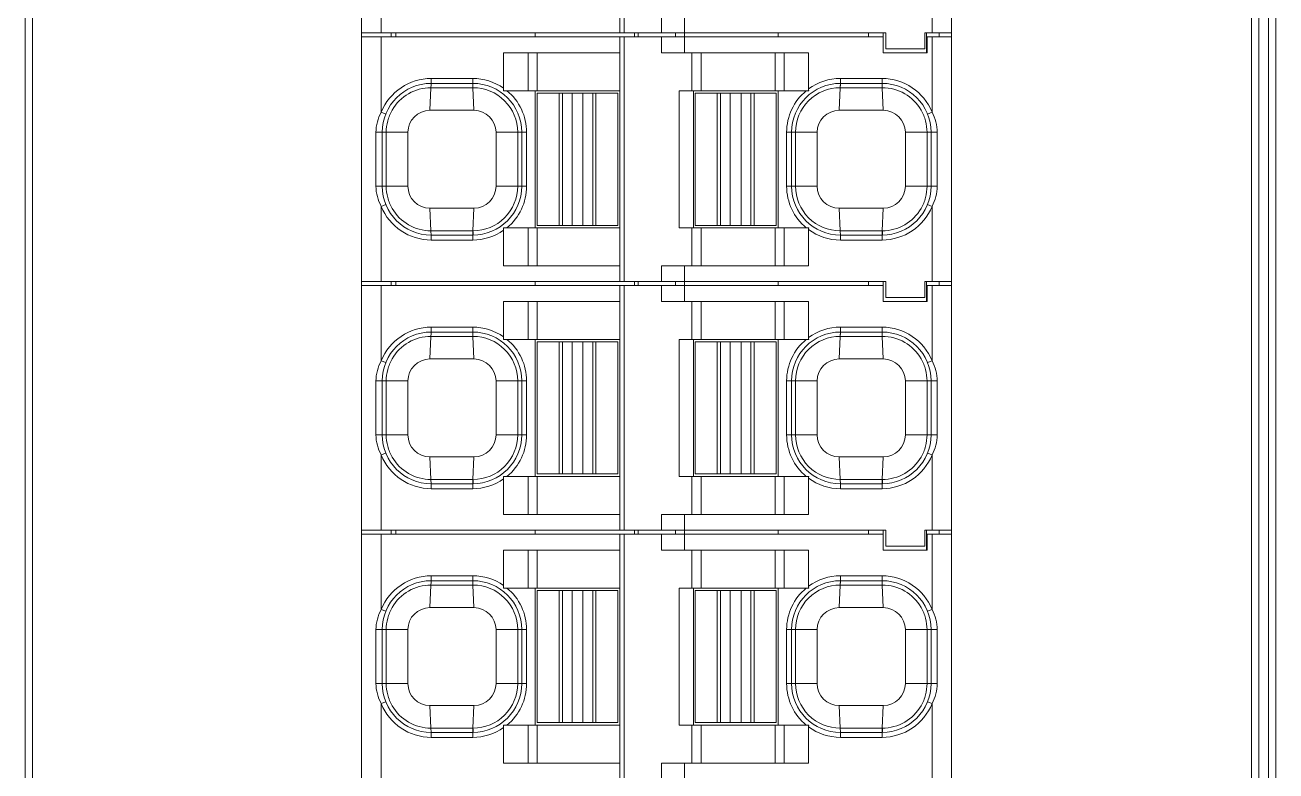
# Model space of a CAD drawing. Header units: millimetres. Extents: x 0 to 1371, y 0 to 812.
# Drawn here: x 114.04 to 139.59, y 686.81 to 702.05 of the extents above; entities that cross this region are included whole.
import ezdxf

# ---------------------------------------------------------------- set-up
doc = ezdxf.new("R2010")
doc.units = ezdxf.units.MM
doc.layers.add('7_ALL_FEATURES', color=7, linetype='Continuous')

msp = doc.modelspace()

# ---------------------------------------------------------------- linework, layer by layer
at = {"layer": '7_ALL_FEATURES', "color": 18, "linetype": 'Continuous', "lineweight": 0, "true_color": 0x000000}
for p, q in [((114.04443, 732.86017), (114.04443, 652.86017)), ((139.24443, 732.86017), (139.24443, 652.86017)), ((139.44443, 732.86017), (139.44443, 652.86017)), ((114.19443, 732.71017), (114.19443, 653.46017)), ((139.09443, 732.71017), (139.09443, 653.46017)), ((139.59443, 732.71017), (139.59443, 653.46017)), ((120.91943, 665.75017), (120.91943, 712.55017)), ((132.96943, 665.75017), (132.96943, 712.55017)), ((126.19443, 701.89017), (126.19443, 706.89017)), ((126.28489, 701.89017), (126.28489, 706.89017)), ((121.31943, 701.89017), (121.31943, 703.42834)), ((132.56943, 701.89017), (132.56943, 703.42834)), ((127.0453, 702.21517), (127.0453, 701.89017)), ((127.51514, 701.48517), (127.51514, 702.21517)), ((120.91943, 701.89017), (131.62443, 701.89017)), ((121.51943, 701.81017), (121.51943, 701.89017)), ((121.61943, 701.81017), (121.61943, 701.89017)), ((124.46443, 701.81017), (124.46443, 701.89017)), ((126.49443, 701.81017), (126.49443, 701.89017)), ((126.56679, 701.81017), (126.56679, 701.89017)), ((127.32721, 701.81017), (127.32721, 701.89017)), ((129.42443, 701.81017), (129.42443, 701.89017)), ((131.27443, 701.89017), (131.27443, 701.81017)), ((131.57443, 701.48517), (131.57443, 701.89017)), ((131.62443, 701.56517), (131.62443, 701.89017)), ((132.42443, 701.89017), (132.96943, 701.89017)), ((132.42443, 701.56517), (132.42443, 701.89017)), ((132.45443, 701.89017), (132.45443, 701.48517)), ((132.71423, 701.81017), (132.71423, 701.89017)), ((131.57443, 701.81017), (120.91943, 701.81017)), ((121.31943, 700.27199), (121.31943, 701.81017)), ((126.19443, 696.81017), (126.19443, 701.81017)), ((126.28489, 696.81017), (126.28489, 701.81017)), ((127.0453, 701.48517), (127.0453, 701.81017)), ((132.96943, 701.81017), (132.46943, 701.81017)), ((132.46943, 701.48517), (132.46943, 701.81017)), ((132.56942, 700.27201), (132.56942, 701.81017)), ((123.81944, 700.76179), (123.81943, 701.48517)), ((126.19443, 701.48517), (123.81943, 701.48517)), ((124.31748, 700.71017), (124.31748, 701.48517)), ((124.50542, 700.71017), (124.50542, 701.48517)), ((127.0453, 701.48517), (130.04943, 701.48517)), ((127.6631, 700.71017), (127.6631, 701.48517)), ((127.85104, 700.71017), (127.85104, 701.48517)), ((129.36343, 700.71017), (129.36343, 701.48517)), ((129.55137, 700.71017), (129.55137, 701.48517)), ((130.04937, 700.74757), (130.04937, 701.48517)), ((131.57443, 701.48517), (132.46943, 701.48517)), ((131.62443, 701.56517), (132.42443, 701.56517)), ((122.33943, 700.86017), (122.33943, 700.96017)), ((123.18943, 700.96017), (122.33943, 700.96017)), ((123.18943, 700.86017), (122.33943, 700.86017)), ((123.18943, 700.86017), (123.18943, 700.96017)), ((131.54943, 700.96017), (130.69943, 700.96017)), ((130.69943, 700.86017), (130.69943, 700.96017)), ((131.54943, 700.86017), (130.69943, 700.86017)), ((131.54943, 700.86017), (131.54943, 700.96017)), ((122.33543, 700.77218), (122.31443, 700.31017)), ((122.33543, 700.77218), (123.19343, 700.77218)), ((123.19343, 700.77218), (123.21443, 700.31017)), ((123.81568, 700.71017), (126.19443, 700.71017)), ((124.46443, 700.71022), (124.46443, 697.91011)), ((124.50443, 697.96017), (124.50443, 700.66017)), ((124.50443, 700.66017), (126.15443, 700.66017)), ((124.95357, 697.96017), (124.95357, 700.66017)), ((125.02024, 697.96017), (125.02024, 700.66017)), ((125.21948, 697.96017), (125.21948, 700.66017)), ((125.43937, 697.96017), (125.43937, 700.66017)), ((125.63861, 697.96017), (125.63861, 700.66017)), ((125.70528, 697.96017), (125.70528, 700.66017)), ((126.15443, 697.96017), (126.15443, 700.66017)), ((127.40347, 697.91017), (127.40347, 700.71017)), ((127.40347, 700.71017), (130.05122, 700.71017)), ((127.69443, 697.91017), (127.69443, 700.71017)), ((127.73443, 700.66017), (127.73443, 697.96017)), ((129.38443, 700.66017), (127.73443, 700.66017)), ((128.18357, 700.66017), (128.18357, 697.96017)), ((128.25024, 700.66017), (128.25024, 697.96017)), ((128.44948, 700.66017), (128.44948, 697.96017)), ((128.66937, 700.66017), (128.66937, 697.96017)), ((128.86861, 700.66017), (128.86861, 697.96017)), ((128.93528, 700.66017), (128.93528, 697.96017)), ((129.38443, 700.66017), (129.38443, 697.96017)), ((129.42443, 700.71017), (129.42443, 697.91017)), ((130.69543, 700.77218), (130.67443, 700.31017)), ((130.69543, 700.77218), (131.55343, 700.77218)), ((131.55343, 700.77218), (131.57443, 700.31017)), ((121.41215, 700.23456), (121.31943, 700.27199)), ((122.31443, 700.31017), (123.21443, 700.31017)), ((130.67443, 700.31017), (131.57443, 700.31017)), ((132.4767, 700.23456), (132.56943, 700.27199)), ((121.21276, 699.86017), (121.21276, 698.76017)), ((121.21276, 699.86017), (121.86443, 699.86017)), ((121.33943, 699.86017), (121.33943, 698.76017)), ((121.4214, 698.76017), (121.4214, 699.86017)), ((121.86443, 698.76017), (121.86443, 699.86017)), ((123.66443, 699.86017), (123.66443, 698.76017)), ((123.66443, 699.86017), (124.28943, 699.86017)), ((124.10745, 699.86017), (124.10745, 698.76017)), ((124.18943, 698.76017), (124.18943, 699.86017)), ((124.28943, 698.76017), (124.28943, 699.86017)), ((129.59943, 699.86017), (129.59943, 698.76017)), ((129.59943, 699.86017), (130.22443, 699.86017)), ((129.69943, 699.86017), (129.69943, 698.76017)), ((129.7814, 698.76017), (129.7814, 699.86017)), ((130.22443, 698.76017), (130.22443, 699.86017)), ((132.02443, 699.86017), (132.67609, 699.86017)), ((132.02443, 699.86017), (132.02443, 698.76017)), ((132.46745, 699.86017), (132.46745, 698.76017)), ((132.54943, 699.86017), (132.54943, 698.76017)), ((132.67609, 698.76017), (132.67609, 699.86017)), ((121.21276, 698.76017), (121.86443, 698.76017)), ((123.66443, 698.76017), (124.28943, 698.76017)), ((129.59943, 698.76017), (130.22443, 698.76017)), ((132.02443, 698.76017), (132.67609, 698.76017)), ((121.41215, 698.38578), (121.31943, 698.34834)), ((121.31943, 696.81017), (121.31943, 698.34834)), ((122.33543, 697.84816), (122.31443, 698.31017)), ((123.21443, 698.31017), (122.31443, 698.31017)), ((123.19303, 697.84816), (123.21443, 698.31017)), ((131.57443, 698.31017), (130.67443, 698.31017)), ((130.69543, 697.84816), (130.67443, 698.31017)), ((131.55303, 697.84816), (131.57443, 698.31017)), ((132.4767, 698.38578), (132.56943, 698.34834)), ((132.56943, 696.81017), (132.56943, 698.34834)), ((123.19303, 697.84816), (122.33543, 697.84816)), ((123.81568, 697.91017), (126.19443, 697.91017)), ((123.8195, 697.85847), (123.8195, 697.13517)), ((124.31748, 697.13517), (124.31748, 697.91017)), ((124.50443, 697.96017), (126.15443, 697.96017)), ((124.50542, 697.13517), (124.50542, 697.91017)), ((130.05122, 697.91017), (127.40347, 697.91017)), ((127.6631, 697.13517), (127.6631, 697.91017)), ((129.38443, 697.96017), (127.73443, 697.96017)), ((127.85104, 697.13517), (127.85104, 697.91017)), ((129.36343, 697.13517), (129.36343, 697.91017)), ((129.55137, 697.13517), (129.55137, 697.91017)), ((130.04942, 697.87285), (130.04942, 697.13517)), ((131.55303, 697.84816), (130.69543, 697.84816)), ((122.33943, 697.76017), (122.33943, 697.66017)), ((122.33943, 697.76017), (123.18943, 697.76017)), ((122.33943, 697.66017), (123.18943, 697.66017)), ((123.18943, 697.76017), (123.18943, 697.66017)), ((130.69943, 697.76017), (131.54943, 697.76017)), ((130.69943, 697.76017), (130.69943, 697.66017)), ((130.69943, 697.66017), (131.54943, 697.66017)), ((131.54943, 697.76017), (131.54943, 697.66017)), ((131.5573, 697.76031), (131.55743, 697.76021)), ((126.19443, 697.13517), (123.81943, 697.13517)), ((130.04942, 697.13517), (127.0453, 697.13517)), ((127.0453, 697.13517), (127.0453, 696.81017)), ((127.51514, 696.40517), (127.51514, 697.13517)), ((120.91943, 696.81017), (131.62443, 696.81017)), ((121.51943, 696.73017), (121.51943, 696.81017)), ((121.61943, 696.73017), (121.61943, 696.81017)), ((124.46443, 696.73017), (124.46443, 696.81017)), ((126.49443, 696.73017), (126.49443, 696.81017)), ((126.56679, 696.73017), (126.56679, 696.81017)), ((127.32721, 696.73017), (127.32721, 696.81017)), ((129.42443, 696.73017), (129.42443, 696.81017)), ((131.27443, 696.81017), (131.27443, 696.73017)), ((131.57443, 696.40517), (131.57443, 696.81017)), ((131.62443, 696.48517), (131.62443, 696.81017)), ((132.42443, 696.81017), (132.96943, 696.81017)), ((132.42443, 696.48517), (132.42443, 696.81017)), ((132.45443, 696.81017), (132.45443, 696.40517)), ((132.71423, 696.73017), (132.71423, 696.81017)), ((131.57443, 696.73017), (120.91943, 696.73017)), ((121.31943, 695.19199), (121.31943, 696.73017)), ((126.19443, 691.73017), (126.19443, 696.73017)), ((126.28489, 691.73017), (126.28489, 696.73017)), ((127.0453, 696.40517), (127.0453, 696.73017)), ((132.96943, 696.73017), (132.46943, 696.73017)), ((132.46943, 696.40517), (132.46943, 696.73017)), ((132.56942, 695.19201), (132.56942, 696.73017)), ((123.81944, 695.68179), (123.81943, 696.40517)), ((126.19443, 696.40517), (123.81943, 696.40517)), ((124.31748, 695.63017), (124.31748, 696.40517)), ((124.50542, 695.63017), (124.50542, 696.40517)), ((127.0453, 696.40517), (130.04943, 696.40517)), ((127.6631, 695.63017), (127.6631, 696.40517)), ((127.85104, 695.63017), (127.85104, 696.40517)), ((129.36343, 695.63017), (129.36343, 696.40517)), ((129.55137, 695.63017), (129.55137, 696.40517)), ((130.04937, 695.66757), (130.04937, 696.40517)), ((131.57443, 696.40517), (132.46943, 696.40517)), ((131.62443, 696.48517), (132.42443, 696.48517)), ((122.33943, 695.78017), (122.33943, 695.88017)), ((123.18943, 695.88017), (122.33943, 695.88017)), ((123.18943, 695.78017), (122.33943, 695.78017)), ((123.18943, 695.78017), (123.18943, 695.88017)), ((131.54943, 695.88017), (130.69943, 695.88017)), ((130.69943, 695.78017), (130.69943, 695.88017)), ((131.54943, 695.78017), (130.69943, 695.78017)), ((131.54943, 695.78017), (131.54943, 695.88017)), ((122.33543, 695.69218), (122.31443, 695.23017)), ((122.33543, 695.69218), (123.19343, 695.69218)), ((123.19343, 695.69218), (123.21443, 695.23017)), ((123.81568, 695.63017), (126.19443, 695.63017)), ((124.46443, 695.63022), (124.46443, 692.83011)), ((124.50443, 692.88017), (124.50443, 695.58017)), ((124.50443, 695.58017), (126.15443, 695.58017)), ((124.95357, 692.88017), (124.95357, 695.58017)), ((125.02024, 692.88017), (125.02024, 695.58017)), ((125.21948, 692.88017), (125.21948, 695.58017)), ((125.43937, 692.88017), (125.43937, 695.58017)), ((125.63861, 692.88017), (125.63861, 695.58017)), ((125.70528, 692.88017), (125.70528, 695.58017)), ((126.15443, 692.88017), (126.15443, 695.58017)), ((127.40347, 695.63017), (130.05122, 695.63017)), ((127.40347, 692.83017), (127.40347, 695.63017)), ((127.69443, 692.83017), (127.69443, 695.63017)), ((129.38443, 695.58017), (127.73443, 695.58017)), ((127.73443, 695.58017), (127.73443, 692.88017)), ((128.18357, 695.58017), (128.18357, 692.88017)), ((128.25024, 695.58017), (128.25024, 692.88017)), ((128.44948, 695.58017), (128.44948, 692.88017)), ((128.66937, 695.58017), (128.66937, 692.88017)), ((128.86861, 695.58017), (128.86861, 692.88017)), ((128.93528, 695.58017), (128.93528, 692.88017)), ((129.38443, 695.58017), (129.38443, 692.88017)), ((129.42443, 695.63017), (129.42443, 692.83017)), ((130.69543, 695.69218), (130.67443, 695.23017)), ((130.69543, 695.69218), (131.55343, 695.69218)), ((131.55343, 695.69218), (131.57443, 695.23017)), ((122.31443, 695.23017), (123.21443, 695.23017)), ((130.67443, 695.23017), (131.57443, 695.23017)), ((121.41215, 695.15456), (121.31943, 695.19199)), ((132.4767, 695.15456), (132.56943, 695.19199)), ((121.21276, 694.78017), (121.21276, 693.68017)), ((121.21276, 694.78017), (121.86443, 694.78017)), ((121.33943, 694.78017), (121.33943, 693.68017)), ((121.4214, 693.68017), (121.4214, 694.78017)), ((121.86443, 693.68017), (121.86443, 694.78017)), ((123.66443, 694.78017), (123.66443, 693.68017)), ((123.66443, 694.78017), (124.28943, 694.78017)), ((124.10745, 694.78017), (124.10745, 693.68017)), ((124.18943, 693.68017), (124.18943, 694.78017)), ((124.28943, 693.68017), (124.28943, 694.78017)), ((129.59943, 694.78017), (130.22443, 694.78017)), ((129.59943, 694.78017), (129.59943, 693.68017)), ((129.69943, 694.78017), (129.69943, 693.68017)), ((129.7814, 693.68017), (129.7814, 694.78017)), ((130.22443, 693.68017), (130.22443, 694.78017)), ((132.02443, 694.78017), (132.67609, 694.78017)), ((132.02443, 694.78017), (132.02443, 693.68017)), ((132.46745, 694.78017), (132.46745, 693.68017)), ((132.54943, 694.78017), (132.54943, 693.68017)), ((132.67609, 693.68017), (132.67609, 694.78017)), ((121.21276, 693.68017), (121.86443, 693.68017)), ((123.66443, 693.68017), (124.28943, 693.68017)), ((129.59943, 693.68017), (130.22443, 693.68017)), ((132.02443, 693.68017), (132.67609, 693.68017)), ((121.41215, 693.30578), (121.31943, 693.26834)), ((121.31943, 691.73017), (121.31943, 693.26834)), ((122.33543, 692.76816), (122.31443, 693.23017)), ((123.21443, 693.23017), (122.31443, 693.23017)), ((123.19303, 692.76816), (123.21443, 693.23017)), ((131.57443, 693.23017), (130.67443, 693.23017)), ((130.69543, 692.76816), (130.67443, 693.23017)), ((131.55303, 692.76816), (131.57443, 693.23017)), ((132.4767, 693.30578), (132.56943, 693.26834)), ((132.56943, 691.73017), (132.56943, 693.26834)), ((123.19303, 692.76816), (122.33543, 692.76816)), ((122.33943, 692.68017), (123.18943, 692.68017)), ((122.33943, 692.68017), (122.33943, 692.58017)), ((123.18943, 692.68017), (123.18943, 692.58017)), ((123.81568, 692.83017), (126.19443, 692.83017)), ((123.8195, 692.77847), (123.8195, 692.05517)), ((124.31748, 692.05517), (124.31748, 692.83017)), ((124.50443, 692.88017), (126.15443, 692.88017)), ((124.50542, 692.05517), (124.50542, 692.83017)), ((130.05122, 692.83017), (127.40347, 692.83017)), ((127.6631, 692.05517), (127.6631, 692.83017)), ((129.38443, 692.88017), (127.73443, 692.88017)), ((127.85104, 692.05517), (127.85104, 692.83017)), ((129.36343, 692.05517), (129.36343, 692.83017)), ((129.55137, 692.05517), (129.55137, 692.83017)), ((130.04942, 692.79285), (130.04942, 692.05517)), ((131.55303, 692.76816), (130.69543, 692.76816)), ((130.69943, 692.68017), (131.54943, 692.68017)), ((130.69943, 692.68017), (130.69943, 692.58017)), ((131.54943, 692.68017), (131.54943, 692.58017)), ((131.5573, 692.68031), (131.55743, 692.68021)), ((122.33943, 692.58017), (123.18943, 692.58017)), ((130.69943, 692.58017), (131.54943, 692.58017)), ((126.19443, 692.05517), (123.81943, 692.05517)), ((130.04942, 692.05517), (127.0453, 692.05517)), ((127.0453, 692.05517), (127.0453, 691.73017)), ((127.51514, 691.32517), (127.51514, 692.05517)), ((120.91943, 691.73017), (131.62443, 691.73017)), ((131.57443, 691.65017), (120.91943, 691.65017)), ((121.31943, 690.11199), (121.31943, 691.65017)), ((121.51943, 691.65017), (121.51943, 691.73017)), ((121.61943, 691.65017), (121.61943, 691.73017)), ((124.46443, 691.65017), (124.46443, 691.73017)), ((126.19443, 686.65017), (126.19443, 691.65017)), ((126.28489, 686.65017), (126.28489, 691.65017)), ((126.49443, 691.65017), (126.49443, 691.73017)), ((126.56679, 691.65017), (126.56679, 691.73017)), ((127.0453, 691.32517), (127.0453, 691.65017)), ((127.32721, 691.65017), (127.32721, 691.73017)), ((129.42443, 691.65017), (129.42443, 691.73017)), ((131.27443, 691.73017), (131.27443, 691.65017)), ((131.57443, 691.32517), (131.57443, 691.73017)), ((131.62443, 691.40517), (131.62443, 691.73017)), ((132.42443, 691.73017), (132.96943, 691.73017)), ((132.42443, 691.40517), (132.42443, 691.73017)), ((132.45443, 691.73017), (132.45443, 691.32517)), ((132.96943, 691.65017), (132.46943, 691.65017)), ((132.46943, 691.32517), (132.46943, 691.65017)), ((132.56942, 690.11201), (132.56942, 691.65017)), ((132.71423, 691.65017), (132.71423, 691.73017)), ((131.62443, 691.40517), (132.42443, 691.40517)), ((126.19443, 691.32517), (123.81943, 691.32517)), ((123.81944, 690.60179), (123.81943, 691.32517)), ((124.31748, 690.55017), (124.31748, 691.32517)), ((124.50542, 690.55017), (124.50542, 691.32517)), ((127.0453, 691.32517), (130.04943, 691.32517)), ((127.6631, 690.55017), (127.6631, 691.32517)), ((127.85104, 690.55017), (127.85104, 691.32517)), ((129.36343, 690.55017), (129.36343, 691.32517)), ((129.55137, 690.55017), (129.55137, 691.32517)), ((130.04937, 690.58757), (130.04937, 691.32517)), ((131.57443, 691.32517), (132.46943, 691.32517)), ((123.18943, 690.80017), (122.33943, 690.80017)), ((122.33943, 690.70017), (122.33943, 690.80017)), ((123.18943, 690.70017), (122.33943, 690.70017)), ((123.18943, 690.70017), (123.18943, 690.80017)), ((131.54943, 690.80017), (130.69943, 690.80017)), ((130.69943, 690.70017), (130.69943, 690.80017)), ((131.54943, 690.70017), (130.69943, 690.70017)), ((131.54943, 690.70017), (131.54943, 690.80017)), ((122.33543, 690.61218), (122.31443, 690.15017)), ((122.33543, 690.61218), (123.19343, 690.61218)), ((123.19343, 690.61218), (123.21443, 690.15017)), ((123.81568, 690.55017), (126.19443, 690.55017)), ((124.46443, 690.55022), (124.46443, 687.75011)), ((124.50443, 690.50017), (126.15443, 690.50017)), ((124.50443, 687.80017), (124.50443, 690.50017)), ((124.95357, 687.80017), (124.95357, 690.50017)), ((125.02024, 687.80017), (125.02024, 690.50017)), ((125.21948, 687.80017), (125.21948, 690.50017)), ((125.43937, 687.80017), (125.43937, 690.50017)), ((125.63861, 687.80017), (125.63861, 690.50017)), ((125.70528, 687.80017), (125.70528, 690.50017)), ((126.15443, 687.80017), (126.15443, 690.50017)), ((127.40347, 690.55017), (130.05122, 690.55017)), ((127.40347, 687.75017), (127.40347, 690.55017)), ((127.69443, 687.75017), (127.69443, 690.55017)), ((129.38443, 690.50017), (127.73443, 690.50017)), ((127.73443, 690.50017), (127.73443, 687.80017)), ((128.18357, 690.50017), (128.18357, 687.80017)), ((128.25024, 690.50017), (128.25024, 687.80017)), ((128.44948, 690.50017), (128.44948, 687.80017)), ((128.66937, 690.50017), (128.66937, 687.80017)), ((128.86861, 690.50017), (128.86861, 687.80017)), ((128.93528, 690.50017), (128.93528, 687.80017)), ((129.38443, 690.50017), (129.38443, 687.80017)), ((129.42443, 690.55017), (129.42443, 687.75017)), ((130.69543, 690.61218), (130.67443, 690.15017)), ((130.69543, 690.61218), (131.55343, 690.61218)), ((131.55343, 690.61218), (131.57443, 690.15017)), ((121.41215, 690.07456), (121.31943, 690.11199)), ((122.31443, 690.15017), (123.21443, 690.15017)), ((130.67443, 690.15017), (131.57443, 690.15017)), ((132.4767, 690.07456), (132.56943, 690.11199)), ((121.21276, 689.70017), (121.86443, 689.70017)), ((121.21276, 689.70017), (121.21276, 688.60017)), ((121.33943, 689.70017), (121.33943, 688.60017)), ((121.4214, 688.60017), (121.4214, 689.70017)), ((121.86443, 688.60017), (121.86443, 689.70017)), ((123.66443, 689.70017), (124.28943, 689.70017)), ((123.66443, 689.70017), (123.66443, 688.60017)), ((124.10745, 689.70017), (124.10745, 688.60017)), ((124.18943, 688.60017), (124.18943, 689.70017)), ((124.28943, 688.60017), (124.28943, 689.70017)), ((129.59943, 689.70017), (130.22443, 689.70017)), ((129.59943, 689.70017), (129.59943, 688.60017)), ((129.69943, 689.70017), (129.69943, 688.60017)), ((129.7814, 688.60017), (129.7814, 689.70017)), ((130.22443, 688.60017), (130.22443, 689.70017)), ((132.02443, 689.70017), (132.67609, 689.70017)), ((132.02443, 689.70017), (132.02443, 688.60017)), ((132.46745, 689.70017), (132.46745, 688.60017)), ((132.54943, 689.70017), (132.54943, 688.60017)), ((132.67609, 688.60017), (132.67609, 689.70017)), ((121.21276, 688.60017), (121.86443, 688.60017)), ((123.66443, 688.60017), (124.28943, 688.60017)), ((129.59943, 688.60017), (130.22443, 688.60017)), ((132.02443, 688.60017), (132.67609, 688.60017)), ((121.41215, 688.22578), (121.31943, 688.18834)), ((121.31943, 686.65017), (121.31943, 688.18834)), ((123.21443, 688.15017), (122.31443, 688.15017)), ((122.33543, 687.68816), (122.31443, 688.15017)), ((123.19303, 687.68816), (123.21443, 688.15017)), ((131.57443, 688.15017), (130.67443, 688.15017)), ((130.69543, 687.68816), (130.67443, 688.15017)), ((131.55303, 687.68816), (131.57443, 688.15017)), ((132.4767, 688.22578), (132.56943, 688.18834)), ((132.56943, 686.65017), (132.56943, 688.18834)), ((123.19303, 687.68816), (122.33543, 687.68816)), ((122.33943, 687.60017), (123.18943, 687.60017)), ((122.33943, 687.60017), (122.33943, 687.50017)), ((123.18943, 687.60017), (123.18943, 687.50017)), ((123.81568, 687.75017), (126.19443, 687.75017)), ((123.8195, 687.69847), (123.8195, 686.97517)), ((124.31748, 686.97517), (124.31748, 687.75017)), ((124.50443, 687.80017), (126.15443, 687.80017)), ((124.50542, 686.97517), (124.50542, 687.75017)), ((130.05122, 687.75017), (127.40347, 687.75017)), ((127.6631, 686.97517), (127.6631, 687.75017)), ((129.38443, 687.80017), (127.73443, 687.80017)), ((127.85104, 686.97517), (127.85104, 687.75017)), ((129.36343, 686.97517), (129.36343, 687.75017)), ((129.55137, 686.97517), (129.55137, 687.75017)), ((130.04942, 687.71285), (130.04942, 686.97517)), ((131.55303, 687.68816), (130.69543, 687.68816)), ((130.69943, 687.60017), (131.54943, 687.60017)), ((130.69943, 687.60017), (130.69943, 687.50017)), ((131.54943, 687.60017), (131.54943, 687.50017)), ((131.5573, 687.60031), (131.55743, 687.60021)), ((122.33943, 687.50017), (123.18943, 687.50017)), ((130.69943, 687.50017), (131.54943, 687.50017)), ((126.19443, 686.97517), (123.81943, 686.97517)), ((130.04942, 686.97517), (127.0453, 686.97517)), ((127.0453, 686.97517), (127.0453, 686.65017)), ((127.51514, 686.24517), (127.51514, 686.97517))]:
    msp.add_line(p, q, dxfattribs=at)
for centre, radius, start, end in [((122.33943, 699.86017), 1.09999, 90, 158.013597), ((122.33943, 699.86017), 1, 90, 180), ((123.18943, 699.86017), 1.1, 55.055396, 90), ((123.18943, 699.86017), 1, 0, 90), ((130.69943, 699.86017), 1, 90, 180), ((130.69943, 699.86017), 1.1, 90, 126.224453), ((131.54943, 699.86017), 1.09999, 21.987022, 90), ((131.54943, 699.86017), 1, 0, 90), ((122.33357, 699.85993), 0.91224, 89.883472, 150.174956), ((123.19545, 699.86018), 0.91199, 359.999107, 90.127056), ((123.18943, 699.86017), 1.09999, 0, 50.603698), ((130.69943, 699.86017), 1.09999, 129.397312, 180), ((130.6934, 699.86019), 0.91199, 89.872468, 180.001328), ((131.55528, 699.85996), 0.91222, 29.818609, 90.116631), ((122.34046, 699.859), 0.91905, 165.302987, 179.92685), ((122.33403, 699.86014), 0.91254, 150.200932, 165.27032), ((122.31443, 699.86017), 0.45, 90, 180), ((123.21443, 699.86017), 0.45, 0, 90), ((130.67443, 699.86017), 0.45, 90, 180), ((131.57443, 699.86017), 0.45, 0, 90), ((131.55483, 699.86007), 0.91255, 14.730906, 29.798046), ((131.54881, 699.85909), 0.91862, 0.067253, 14.694668), ((122.33943, 698.76017), 1, 180, 270), ((122.34004, 698.76125), 0.91862, 180.067254, 194.694668), ((122.31443, 698.76017), 0.45, 180, 270), ((123.18943, 698.76017), 1, 270, 0), ((123.19546, 698.76015), 0.91198, 269.846783, 0.001231), ((123.21443, 698.76017), 0.45, 270, 360), ((123.18943, 698.76017), 1.09999, 309.396277, 360), ((130.69943, 698.76017), 1.09999, 180, 230.602644), ((130.69943, 698.76017), 1, 180, 270), ((130.6934, 698.76015), 0.91199, 179.999083, 270.127081), ((130.67443, 698.76017), 0.45, 180, 270), ((131.54943, 698.76017), 1, 270, 0), ((131.57443, 698.76017), 0.45, 270, 360), ((131.54906, 698.76122), 0.91839, 345.297132, 359.934454), ((122.33943, 698.76017), 1.09999, 201.986403, 270), ((122.33402, 698.76027), 0.91255, 194.730906, 209.798047), ((122.33357, 698.76038), 0.91222, 209.818609, 270.11663), ((131.54943, 698.76017), 1.09999, 270, 338.013597), ((131.55536, 698.76027), 0.9121, 269.853649, 330.175585), ((131.55481, 698.7603), 0.91259, 330.190944, 345.261191), ((123.18943, 698.76017), 1.1, 270, 304.94428), ((130.69943, 698.76017), 1.1, 233.775266, 270), ((122.33943, 694.78017), 1.09999, 90, 158.013597), ((122.33943, 694.78017), 1, 90, 180), ((123.18943, 694.78017), 1.1, 55.055396, 90), ((123.18943, 694.78017), 1, 0, 90), ((130.69943, 694.78017), 1, 90, 180), ((130.69943, 694.78017), 1.1, 90, 126.224453), ((131.54943, 694.78017), 1.09999, 21.987022, 90), ((131.54943, 694.78017), 1, 0, 90), ((122.33357, 694.77993), 0.91224, 89.883472, 150.174956), ((123.19545, 694.78018), 0.91199, 359.999107, 90.127056), ((123.18943, 694.78017), 1.09999, 0, 50.603698), ((130.69943, 694.78017), 1.09999, 129.397312, 180), ((130.6934, 694.78019), 0.91199, 89.872468, 180.001328), ((131.55528, 694.77996), 0.91222, 29.818609, 90.116631), ((122.33403, 694.78014), 0.91254, 150.200932, 165.27032), ((122.31443, 694.78017), 0.45, 90, 180), ((123.21443, 694.78017), 0.45, 0, 90), ((130.67443, 694.78017), 0.45, 90, 180), ((131.57443, 694.78017), 0.45, 0, 90), ((131.55483, 694.78007), 0.91255, 14.730906, 29.798046), ((122.34046, 694.779), 0.91905, 165.302987, 179.92685), ((131.54881, 694.77909), 0.91862, 0.067253, 14.694668), ((122.33943, 693.68017), 1, 180, 270), ((122.34004, 693.68125), 0.91862, 180.067254, 194.694668), ((122.33402, 693.68027), 0.91255, 194.730906, 209.798047), ((122.31443, 693.68017), 0.45, 180, 270), ((123.18943, 693.68017), 1, 270, 0), ((123.19546, 693.68015), 0.91198, 269.846783, 0.001231), ((123.21443, 693.68017), 0.45, 270, 360), ((123.18943, 693.68017), 1.09999, 309.396277, 360), ((130.69943, 693.68017), 1.09999, 180, 230.602644), ((130.69943, 693.68017), 1, 180, 270), ((130.6934, 693.68015), 0.91199, 179.999083, 270.127081), ((130.67443, 693.68017), 0.45, 180, 270), ((131.54943, 693.68017), 1, 270, 0), ((131.57443, 693.68017), 0.45, 270, 360), ((131.55481, 693.6803), 0.91259, 330.190944, 345.261191), ((131.54906, 693.68122), 0.91839, 345.297132, 359.934454), ((122.33943, 693.68017), 1.09999, 201.986403, 270), ((122.33357, 693.68038), 0.91222, 209.818609, 270.11663), ((131.54943, 693.68017), 1.09999, 270, 338.013597), ((131.55536, 693.68027), 0.9121, 269.853649, 330.175585), ((123.18943, 693.68017), 1.1, 270, 304.94428), ((130.69943, 693.68017), 1.1, 233.775266, 270), ((122.33943, 689.70017), 1.09999, 90, 158.013597), ((122.33943, 689.70017), 1, 90, 180), ((123.18943, 689.70017), 1.1, 55.055396, 90), ((123.18943, 689.70017), 1, 0, 90), ((130.69943, 689.70017), 1, 90, 180), ((130.69943, 689.70017), 1.1, 90, 126.224453), ((131.54943, 689.70017), 1.09999, 21.987022, 90), ((131.54943, 689.70017), 1, 0, 90), ((122.33357, 689.69993), 0.91224, 89.883472, 150.174956), ((123.19545, 689.70018), 0.91199, 359.999107, 90.127056), ((123.18943, 689.70017), 1.09999, 0, 50.603698), ((130.69943, 689.70017), 1.09999, 129.397312, 180), ((130.6934, 689.70019), 0.91199, 89.872468, 180.001328), ((131.55528, 689.69996), 0.91222, 29.818609, 90.116631), ((122.33403, 689.70014), 0.91254, 150.200932, 165.27032), ((122.31443, 689.70017), 0.45, 90, 180), ((123.21443, 689.70017), 0.45, 0, 90), ((130.67443, 689.70017), 0.45, 90, 180), ((131.57443, 689.70017), 0.45, 0, 90), ((131.55483, 689.70007), 0.91255, 14.730906, 29.798046), ((122.34046, 689.699), 0.91905, 165.302987, 179.92685), ((131.54881, 689.69909), 0.91862, 0.067253, 14.694668), ((122.33943, 688.60017), 1, 180, 270), ((122.34004, 688.60125), 0.91862, 180.067254, 194.694668), ((122.31443, 688.60017), 0.45, 180, 270), ((123.18943, 688.60017), 1, 270, 0), ((123.19546, 688.60015), 0.91198, 269.846783, 0.001231), ((123.21443, 688.60017), 0.45, 270, 360), ((123.18943, 688.60017), 1.09999, 309.396277, 360), ((130.69943, 688.60017), 1.09999, 180, 230.602644), ((130.69943, 688.60017), 1, 180, 270), ((130.6934, 688.60015), 0.91199, 179.999083, 270.127081), ((130.67443, 688.60017), 0.45, 180, 270), ((131.54943, 688.60017), 1, 270, 0), ((131.57443, 688.60017), 0.45, 270, 360), ((131.54906, 688.60122), 0.91839, 345.297132, 359.934454), ((122.33402, 688.60027), 0.91255, 194.730906, 209.798047), ((131.55481, 688.6003), 0.91259, 330.190944, 345.261191), ((122.33943, 688.60017), 1.09999, 201.986403, 270), ((122.33357, 688.60038), 0.91222, 209.818609, 270.11663), ((131.54943, 688.60017), 1.09999, 270, 338.013597), ((131.55536, 688.60027), 0.9121, 269.853649, 330.175585), ((123.18943, 688.60017), 1.1, 270, 304.94428), ((130.69943, 688.60017), 1.1, 233.775266, 270)]:
    msp.add_arc(centre, radius, start, end, dxfattribs=at)
for points, knots in [([(122.33543, 700.77218), (122.33582, 700.78479), (122.33623, 700.80247), (122.33687, 700.82426), (122.33731, 700.83684), (122.33793, 700.84638), (122.33817, 700.85396), (122.33906, 700.85724), (122.33893, 700.86017), (122.33943, 700.86017)], [0, 0, 0, 0, 0.42920192, 0.60118891, 0.74319108, 0.85453344, 0.93460535, 0.98305365, 1, 1, 1, 1]), ([(123.19343, 700.77218), (123.1932, 700.78479), (123.1927, 700.80654), (123.19198, 700.83187), (123.19113, 700.8464), (123.19079, 700.85394), (123.19002, 700.8573), (123.18994, 700.86017), (123.18943, 700.86017)], [0, 0, 0, 0, 0.42897281, 0.74281276, 0.85410319, 0.93415046, 0.9826458, 1, 1, 1, 1]), ([(130.69543, 700.77218), (130.69582, 700.78479), (130.69623, 700.80247), (130.69687, 700.82426), (130.69731, 700.83684), (130.69793, 700.84638), (130.69817, 700.85396), (130.69906, 700.85724), (130.69893, 700.86017), (130.69943, 700.86017)], [0, 0, 0, 0, 0.42920193, 0.60118891, 0.74319108, 0.85453345, 0.93460536, 0.98305366, 1, 1, 1, 1]), ([(131.55343, 700.77218), (131.5532, 700.78479), (131.5527, 700.80654), (131.55198, 700.83187), (131.55113, 700.8464), (131.55079, 700.85394), (131.55002, 700.8573), (131.54994, 700.86017), (131.54943, 700.86017)], [0, 0, 0, 0, 0.42897281, 0.74281276, 0.85410319, 0.93415046, 0.9826458, 1, 1, 1, 1]), ([(123.81944, 700.76179), (123.81944, 700.74868), (123.81863, 700.73139), (123.81634, 700.71427), (123.81568, 700.71017)], [0, 0, 0, 0, 0.75929453, 1, 1, 1, 1]), ([(121.31943, 700.27199), (121.28555, 700.20907), (121.23167, 700.07511), (121.21276, 699.93161), (121.21276, 699.86017)], [0, 0, 0, 0, 0.50004439, 1, 1, 1, 1]), ([(132.67609, 699.86017), (132.67609, 699.93162), (132.65718, 700.07512), (132.60329, 700.20909), (132.56942, 700.27201)], [0, 0, 0, 0, 0.49995567, 1, 1, 1, 1]), ([(121.21276, 698.76017), (121.21276, 698.68872), (121.23167, 698.54523), (121.28555, 698.41126), (121.31943, 698.34834)], [0, 0, 0, 0, 0.4999558, 1, 1, 1, 1]), ([(132.56943, 698.34834), (132.6033, 698.41126), (132.65718, 698.54523), (132.67609, 698.68872), (132.67609, 698.76017)], [0, 0, 0, 0, 0.50004449, 1, 1, 1, 1]), ([(122.33542, 697.84816), (122.33566, 697.83555), (122.33615, 697.81379), (122.33687, 697.78847), (122.33772, 697.77394), (122.33806, 697.7664), (122.33883, 697.76304), (122.33892, 697.76017), (122.33943, 697.76017)], [0, 0, 0, 0, 0.42897284, 0.74281277, 0.8541032, 0.93415046, 0.9826458, 1, 1, 1, 1]), ([(123.18943, 697.76017), (123.18895, 697.76016), (123.19016, 697.76322), (123.18914, 697.76633), (123.1899, 697.774), (123.18974, 697.78351), (123.18984, 697.79611), (123.19011, 697.81792), (123.19165, 697.83559), (123.19303, 697.84816)], [0, 0, 0, 0, 0.01610803, 0.06429619, 0.14430555, 0.25564457, 0.39768273, 0.56964062, 1, 1, 1, 1]), ([(123.19303, 697.84816), (123.19477, 697.83567), (123.19466, 697.81381), (123.19464, 697.78846), (123.19603, 697.77399), (123.19633, 697.76641), (123.19714, 697.76315), (123.19693, 697.7602), (123.19743, 697.76021)], [0, 0, 0, 0, 0.42931041, 0.7433132, 0.85477965, 0.93486648, 0.98321314, 1, 1, 1, 1]), ([(123.81568, 697.91017), (123.81634, 697.90606), (123.81863, 697.88891), (123.81944, 697.87158), (123.81944, 697.85844)], [0, 0, 0, 0, 0.24070298, 1, 1, 1, 1]), ([(130.69542, 697.84816), (130.69566, 697.83555), (130.69615, 697.81379), (130.69687, 697.78847), (130.69772, 697.77394), (130.69806, 697.7664), (130.69883, 697.76304), (130.69892, 697.76017), (130.69943, 697.76017)], [0, 0, 0, 0, 0.42897284, 0.74281277, 0.8541032, 0.93415046, 0.9826458, 1, 1, 1, 1]), ([(131.54943, 697.76017), (131.54895, 697.76016), (131.55016, 697.76322), (131.54914, 697.76633), (131.5499, 697.774), (131.54974, 697.78351), (131.54984, 697.79611), (131.55011, 697.81792), (131.55165, 697.83559), (131.55303, 697.84816)], [0, 0, 0, 0, 0.01610803, 0.06429619, 0.14430555, 0.25564457, 0.39768273, 0.56964062, 1, 1, 1, 1]), ([(131.55303, 697.84816), (131.55472, 697.83603), (131.55491, 697.81469), (131.55418, 697.78735), (131.55707, 697.77085), (131.55615, 697.76226), (131.5573, 697.76031)], [0, 0, 0, 0, 0.41741264, 0.72721395, 0.92278675, 1, 1, 1, 1]), ([(122.33543, 695.69218), (122.33582, 695.70479), (122.33623, 695.72247), (122.33687, 695.74426), (122.33731, 695.75684), (122.33793, 695.76638), (122.33817, 695.77396), (122.33906, 695.77724), (122.33893, 695.78017), (122.33943, 695.78017)], [0, 0, 0, 0, 0.42920192, 0.60118891, 0.74319108, 0.85453344, 0.93460535, 0.98305365, 1, 1, 1, 1]), ([(123.19343, 695.69218), (123.1932, 695.70479), (123.1927, 695.72654), (123.19198, 695.75187), (123.19113, 695.7664), (123.19079, 695.77394), (123.19002, 695.7773), (123.18994, 695.78017), (123.18943, 695.78017)], [0, 0, 0, 0, 0.42897281, 0.74281276, 0.85410319, 0.93415046, 0.9826458, 1, 1, 1, 1]), ([(130.69543, 695.69218), (130.69582, 695.70479), (130.69623, 695.72247), (130.69687, 695.74426), (130.69731, 695.75684), (130.69793, 695.76638), (130.69817, 695.77396), (130.69906, 695.77724), (130.69893, 695.78017), (130.69943, 695.78017)], [0, 0, 0, 0, 0.42920193, 0.60118891, 0.74319108, 0.85453345, 0.93460536, 0.98305366, 1, 1, 1, 1]), ([(131.55343, 695.69218), (131.5532, 695.70479), (131.5527, 695.72654), (131.55198, 695.75187), (131.55113, 695.7664), (131.55079, 695.77394), (131.55002, 695.7773), (131.54994, 695.78017), (131.54943, 695.78017)], [0, 0, 0, 0, 0.42897281, 0.74281276, 0.85410319, 0.93415046, 0.9826458, 1, 1, 1, 1]), ([(123.81944, 695.68179), (123.81944, 695.66868), (123.81863, 695.65139), (123.81634, 695.63427), (123.81568, 695.63017)], [0, 0, 0, 0, 0.75929453, 1, 1, 1, 1]), ([(121.31943, 695.19199), (121.28555, 695.12907), (121.23167, 694.99511), (121.21276, 694.85161), (121.21276, 694.78017)], [0, 0, 0, 0, 0.50004439, 1, 1, 1, 1]), ([(132.67609, 694.78017), (132.67609, 694.85162), (132.65718, 694.99512), (132.60329, 695.12909), (132.56942, 695.19201)], [0, 0, 0, 0, 0.49995567, 1, 1, 1, 1]), ([(121.21276, 693.68017), (121.21276, 693.60872), (121.23167, 693.46523), (121.28555, 693.33126), (121.31943, 693.26834)], [0, 0, 0, 0, 0.4999558, 1, 1, 1, 1]), ([(132.56943, 693.26834), (132.6033, 693.33126), (132.65718, 693.46523), (132.67609, 693.60872), (132.67609, 693.68017)], [0, 0, 0, 0, 0.50004449, 1, 1, 1, 1]), ([(122.33542, 692.76816), (122.33566, 692.75555), (122.33615, 692.73379), (122.33687, 692.70847), (122.33772, 692.69394), (122.33806, 692.6864), (122.33883, 692.68304), (122.33892, 692.68017), (122.33943, 692.68017)], [0, 0, 0, 0, 0.42897284, 0.74281277, 0.8541032, 0.93415046, 0.9826458, 1, 1, 1, 1]), ([(123.18943, 692.68017), (123.18895, 692.68016), (123.19016, 692.68322), (123.18914, 692.68633), (123.1899, 692.694), (123.18974, 692.70351), (123.18984, 692.71611), (123.19011, 692.73792), (123.19165, 692.75559), (123.19303, 692.76816)], [0, 0, 0, 0, 0.01610803, 0.06429619, 0.14430555, 0.25564457, 0.39768273, 0.56964062, 1, 1, 1, 1]), ([(123.19303, 692.76816), (123.19477, 692.75567), (123.19466, 692.73381), (123.19464, 692.70846), (123.19603, 692.69399), (123.19633, 692.68641), (123.19714, 692.68315), (123.19693, 692.6802), (123.19743, 692.68021)], [0, 0, 0, 0, 0.42931041, 0.7433132, 0.85477965, 0.93486648, 0.98321314, 1, 1, 1, 1]), ([(123.81568, 692.83017), (123.81634, 692.82606), (123.81863, 692.80891), (123.81944, 692.79158), (123.81944, 692.77844)], [0, 0, 0, 0, 0.24070298, 1, 1, 1, 1]), ([(130.69542, 692.76816), (130.69566, 692.75555), (130.69615, 692.73379), (130.69687, 692.70847), (130.69772, 692.69394), (130.69806, 692.6864), (130.69883, 692.68304), (130.69892, 692.68017), (130.69943, 692.68017)], [0, 0, 0, 0, 0.42897284, 0.74281277, 0.8541032, 0.93415046, 0.9826458, 1, 1, 1, 1]), ([(131.54943, 692.68017), (131.54895, 692.68016), (131.55016, 692.68322), (131.54914, 692.68633), (131.5499, 692.694), (131.54974, 692.70351), (131.54984, 692.71611), (131.55011, 692.73792), (131.55165, 692.75559), (131.55303, 692.76816)], [0, 0, 0, 0, 0.01610803, 0.06429619, 0.14430555, 0.25564457, 0.39768273, 0.56964062, 1, 1, 1, 1]), ([(131.55303, 692.76816), (131.55472, 692.75603), (131.55491, 692.73469), (131.55418, 692.70735), (131.55707, 692.69085), (131.55615, 692.68226), (131.5573, 692.68031)], [0, 0, 0, 0, 0.41741264, 0.72721395, 0.92278675, 1, 1, 1, 1]), ([(122.33543, 690.61218), (122.33582, 690.62479), (122.33623, 690.64247), (122.33687, 690.66426), (122.33731, 690.67684), (122.33793, 690.68638), (122.33817, 690.69396), (122.33906, 690.69724), (122.33893, 690.70017), (122.33943, 690.70017)], [0, 0, 0, 0, 0.42920192, 0.60118891, 0.74319108, 0.85453344, 0.93460535, 0.98305365, 1, 1, 1, 1]), ([(123.19343, 690.61218), (123.1932, 690.62479), (123.1927, 690.64654), (123.19198, 690.67187), (123.19113, 690.6864), (123.19079, 690.69394), (123.19002, 690.6973), (123.18994, 690.70017), (123.18943, 690.70017)], [0, 0, 0, 0, 0.42897281, 0.74281276, 0.85410319, 0.93415046, 0.9826458, 1, 1, 1, 1]), ([(130.69543, 690.61218), (130.69582, 690.62479), (130.69623, 690.64247), (130.69687, 690.66426), (130.69731, 690.67684), (130.69793, 690.68638), (130.69817, 690.69396), (130.69906, 690.69724), (130.69893, 690.70017), (130.69943, 690.70017)], [0, 0, 0, 0, 0.42920193, 0.60118891, 0.74319108, 0.85453345, 0.93460536, 0.98305366, 1, 1, 1, 1]), ([(131.55343, 690.61218), (131.5532, 690.62479), (131.5527, 690.64654), (131.55198, 690.67187), (131.55113, 690.6864), (131.55079, 690.69394), (131.55002, 690.6973), (131.54994, 690.70017), (131.54943, 690.70017)], [0, 0, 0, 0, 0.42897281, 0.74281276, 0.85410319, 0.93415046, 0.9826458, 1, 1, 1, 1]), ([(123.81944, 690.60179), (123.81944, 690.58868), (123.81863, 690.57139), (123.81634, 690.55427), (123.81568, 690.55017)], [0, 0, 0, 0, 0.75929453, 1, 1, 1, 1]), ([(121.31943, 690.11199), (121.28555, 690.04907), (121.23167, 689.91511), (121.21276, 689.77161), (121.21276, 689.70017)], [0, 0, 0, 0, 0.50004439, 1, 1, 1, 1]), ([(132.67609, 689.70017), (132.67609, 689.77162), (132.65718, 689.91512), (132.60329, 690.04909), (132.56942, 690.11201)], [0, 0, 0, 0, 0.49995567, 1, 1, 1, 1]), ([(121.21276, 688.60017), (121.21276, 688.52872), (121.23167, 688.38523), (121.28555, 688.25126), (121.31943, 688.18834)], [0, 0, 0, 0, 0.4999558, 1, 1, 1, 1]), ([(132.56943, 688.18834), (132.6033, 688.25126), (132.65718, 688.38523), (132.67609, 688.52872), (132.67609, 688.60017)], [0, 0, 0, 0, 0.50004449, 1, 1, 1, 1]), ([(122.33542, 687.68816), (122.33566, 687.67555), (122.33615, 687.65379), (122.33687, 687.62847), (122.33772, 687.61394), (122.33806, 687.6064), (122.33883, 687.60304), (122.33892, 687.60017), (122.33943, 687.60017)], [0, 0, 0, 0, 0.42897284, 0.74281277, 0.8541032, 0.93415046, 0.9826458, 1, 1, 1, 1]), ([(123.18943, 687.60017), (123.18895, 687.60016), (123.19016, 687.60322), (123.18914, 687.60633), (123.1899, 687.614), (123.18974, 687.62351), (123.18984, 687.63611), (123.19011, 687.65792), (123.19165, 687.67559), (123.19303, 687.68816)], [0, 0, 0, 0, 0.01610803, 0.06429619, 0.14430555, 0.25564457, 0.39768273, 0.56964062, 1, 1, 1, 1]), ([(123.19303, 687.68816), (123.19477, 687.67567), (123.19466, 687.65381), (123.19464, 687.62846), (123.19603, 687.61399), (123.19633, 687.60641), (123.19714, 687.60315), (123.19693, 687.6002), (123.19743, 687.60021)], [0, 0, 0, 0, 0.42931041, 0.7433132, 0.85477965, 0.93486648, 0.98321314, 1, 1, 1, 1]), ([(123.81568, 687.75017), (123.81634, 687.74606), (123.81863, 687.72891), (123.81944, 687.71158), (123.81944, 687.69844)], [0, 0, 0, 0, 0.24070298, 1, 1, 1, 1]), ([(130.69542, 687.68816), (130.69566, 687.67555), (130.69615, 687.65379), (130.69687, 687.62847), (130.69772, 687.61394), (130.69806, 687.6064), (130.69883, 687.60304), (130.69892, 687.60017), (130.69943, 687.60017)], [0, 0, 0, 0, 0.42897284, 0.74281277, 0.8541032, 0.93415046, 0.9826458, 1, 1, 1, 1]), ([(131.54943, 687.60017), (131.54895, 687.60016), (131.55016, 687.60322), (131.54914, 687.60633), (131.5499, 687.614), (131.54974, 687.62351), (131.54984, 687.63611), (131.55011, 687.65792), (131.55165, 687.67559), (131.55303, 687.68816)], [0, 0, 0, 0, 0.01610803, 0.06429619, 0.14430555, 0.25564457, 0.39768273, 0.56964062, 1, 1, 1, 1]), ([(131.55303, 687.68816), (131.55472, 687.67603), (131.55491, 687.65469), (131.55418, 687.62735), (131.55707, 687.61085), (131.55615, 687.60226), (131.5573, 687.60031)], [0, 0, 0, 0, 0.41741264, 0.72721395, 0.92278675, 1, 1, 1, 1])]:
    msp.add_open_spline(points, degree=3, knots=knots, dxfattribs=at)
for points in [[(130.05122, 700.71017), (130.04996, 700.72259), (130.04942, 700.7351), (130.04942, 700.74758)], [(130.04942, 697.87285), (130.04942, 697.8853), (130.04996, 697.89778), (130.05122, 697.91017)], [(130.05122, 695.63017), (130.04996, 695.64259), (130.04942, 695.6551), (130.04942, 695.66758)], [(130.04942, 692.79285), (130.04942, 692.8053), (130.04996, 692.81778), (130.05122, 692.83017)], [(130.05122, 690.55017), (130.04996, 690.56259), (130.04942, 690.5751), (130.04942, 690.58758)], [(130.04942, 687.71285), (130.04942, 687.7253), (130.04996, 687.73778), (130.05122, 687.75017)]]:
    msp.add_open_spline(points, degree=3, dxfattribs=at)

doc.saveas('drawing.dxf')
